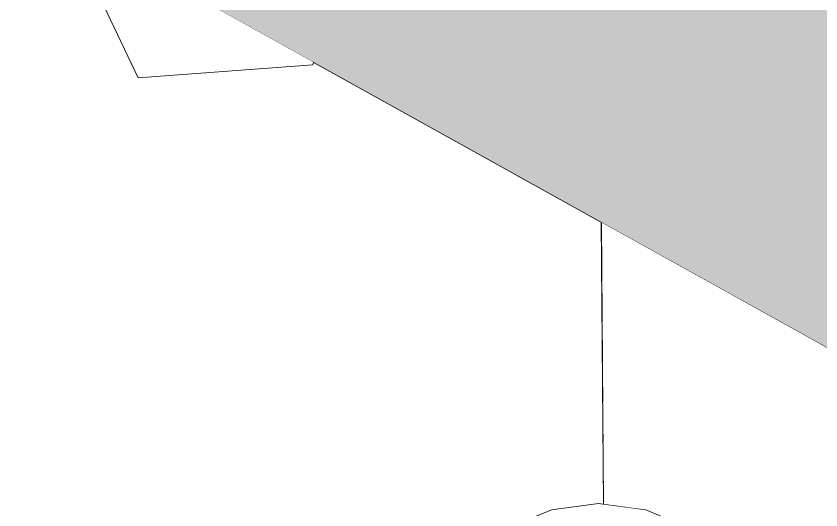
# Model space of a CAD drawing. Header units: millimetres. Extents: x -9413 to 8527, y -300 to 11224.
# Drawn here: x 3994.2 to 4391.1, y 276.9 to 520.2 of the extents above; entities that cross this region are included whole.
import ezdxf

# ---------------------------------------------------------------- set-up
doc = ezdxf.new("R2010")
doc.units = ezdxf.units.MM
doc.header["$MEASUREMENT"] = 0
doc.linetypes.add('Wipeout_Contour', pattern=[1000, 0, -1000])
doc.layers.add('Interior - Furniture', color=7, linetype='Continuous')
doc.layers.add('Structural - Combined', color=7, linetype='Continuous')
doc.layers.add('Interior - Furniture _Pen_No__4', color=7, linetype='Continuous', lineweight=20, true_color=0x029e21)
doc.layers.add('Structural - Combined_Pen_No__160', color=7, linetype='Continuous', lineweight=20, true_color=0xb4a35c)
doc.layers.add('Structural - Combined_Pen_No__141', color=7, linetype='Continuous', lineweight=20)

# ---------------------------------------------------------------- blocks, each defined once
blk = doc.blocks.new('Section Elem_23_6')
at = {"layer": 'Structural - Combined_Pen_No__160', "linetype": 'Continuous', "lineweight": 0, "true_color": 0x5a512e}
blk.add_hatch(color=59, dxfattribs=at).paths.add_polyline_path([(5036.3, 0), (5531.38, 0), (5531.38, 150), (5171.38, 150), (5171.38, 350), (4811.38, 350), (4811.38, 550), (4451.38, 550), (4451.38, 750), (4091.38, 750), (4091.38, 950), (3761.38, 950), (3761.38, 708.29)])
at = {"layer": 'Structural - Combined_Pen_No__141', "linetype": 'Continuous'}
blk.add_line((3761.38, 708.29), (5036.3, 0), dxfattribs=at)
blk = doc.blocks.new('Section Elem_41_6')
at = {"color": 254, "linetype": 'Wipeout_Contour', "lineweight": 0, "ltscale": 16482.017888}
blk.add_wipeout([(4018.08, 565.68), (4054.44, 489.84), (4140.57, 496.26), (4140.81, 497.5)], dxfattribs=at).dxf.layer = 'Interior - Furniture'
at = {"layer": 'Interior - Furniture _Pen_No__4', "linetype": 'Continuous'}
for p, q in [((4018.08, 565.68), (4054.44, 489.84)), ((4054.44, 489.84), (4140.57, 496.26)), ((4140.57, 496.26), (4140.81, 497.5))]:
    blk.add_line(p, q, dxfattribs=at)
blk = doc.blocks.new('Section Elem_45_6')
at = {"color": 254, "linetype": 'Wipeout_Contour', "lineweight": 0, "ltscale": 17192.892624}
blk.add_wipeout([(4282.99, 418.51), (4282.79, 418.62), (4283.95, 279.67), (4284.14, 279.65)], dxfattribs=at).dxf.layer = 'Interior - Furniture'
at = {"color": 254, "linetype": 'Wipeout_Contour', "lineweight": 0, "ltscale": 74585.702544}
blk.add_wipeout([(4767.83, 149.15), (4294.99, 411.84), (4295.05, 278.21), (4304.76, 276.93), (4326.46, 267.94), (4345.1, 253.64), (4359.41, 235), (4368.4, 213.29), (4371.46, 190), (4368.4, 166.71), (4359.41, 145), (4345.1, 126.36), (4326.46, 112.06), (4304.76, 103.07), (4295.12, 101.8), (4295.12, 100), (4767.81, 100)], dxfattribs=at).dxf.layer = 'Interior - Furniture'
at = {"color": 254, "linetype": 'Wipeout_Contour', "lineweight": 0, "ltscale": 17225.605885}
blk.add_wipeout([(4292.99, 412.95), (4290.61, 414.27), (4291.05, 278.74), (4293.21, 278.45)], dxfattribs=at).dxf.layer = 'Interior - Furniture'
at = {"color": 254, "linetype": 'Wipeout_Contour', "lineweight": 0, "ltscale": 17217.178177}
blk.add_wipeout([(4290.61, 414.27), (4288.41, 415.49), (4289.05, 279), (4291.05, 278.74)], dxfattribs=at).dxf.layer = 'Interior - Furniture'
at = {"color": 254, "linetype": 'Wipeout_Contour', "lineweight": 0, "ltscale": 17209.587957}
blk.add_wipeout([(4286.48, 416.57), (4287.3, 279.23), (4289.05, 279), (4288.41, 415.49)], dxfattribs=at).dxf.layer = 'Interior - Furniture'
blk = doc.blocks.new('Section Elem_46_6')
at = {"color": 254, "linetype": 'Wipeout_Contour', "lineweight": 0, "ltscale": 17203.130253}
blk.add_wipeout([(4284.89, 417.45), (4285.86, 279.42), (4287.3, 279.23), (4286.48, 416.57)], dxfattribs=at).dxf.layer = 'Interior - Furniture'
at = {"color": 254, "linetype": 'Wipeout_Contour', "lineweight": 0, "ltscale": 17233.694781}
blk.add_wipeout([(4294.99, 411.84), (4292.99, 412.95), (4293.21, 278.45), (4295.05, 278.21)], dxfattribs=at).dxf.layer = 'Interior - Furniture'
at = {"color": 254, "linetype": 'Wipeout_Contour', "lineweight": 0, "ltscale": 17198.057126}
blk.add_wipeout([(4283.71, 418.1), (4284.79, 279.56), (4285.86, 279.42), (4284.89, 417.45)], dxfattribs=at).dxf.layer = 'Interior - Furniture'
at = {"color": 254, "linetype": 'Wipeout_Contour', "lineweight": 0, "ltscale": 17194.56808}
blk.add_wipeout([(4283.71, 418.1), (4282.99, 418.51), (4284.14, 279.65), (4284.79, 279.56)], dxfattribs=at).dxf.layer = 'Interior - Furniture'
at = {"color": 254, "linetype": 'Wipeout_Contour', "lineweight": 0, "ltscale": 17115.918287}
blk.add_wipeout([(4258.17, 276.93), (4258.96, 273.97), (4281.46, 276.93), (4281.46, 280)], dxfattribs=at).dxf.layer = 'Interior - Furniture'
at = {"layer": 'Interior - Furniture _Pen_No__4', "linetype": 'Continuous'}
blk.add_line((4236.46, 267.94), (4258.17, 276.93), dxfattribs=at)
at = {"color": 254, "linetype": 'Wipeout_Contour', "lineweight": 0, "ltscale": 17207.384709}
blk.add_wipeout([(4281.46, 280), (4281.46, 276.93), (4303.96, 273.97), (4304.76, 276.93)], dxfattribs=at).dxf.layer = 'Interior - Furniture'
at = {"layer": 'Interior - Furniture _Pen_No__4', "linetype": 'Continuous'}
for p, q in [((4283.95, 279.67), (4282.79, 418.62)), ((4258.17, 276.93), (4281.46, 280)), ((4281.46, 280), (4304.76, 276.93)), ((4304.76, 276.93), (4326.46, 267.94))]:
    blk.add_line(p, q, dxfattribs=at)

msp = doc.modelspace()

# ---------------------------------------------------------------- block references
at = {"layer": 'Structural - Combined'}
msp.add_blockref('Section Elem_23_6', (0, 0), dxfattribs=at)

# ---------------------------------------------------------------- next in the draw order: block references
at = {"layer": 'Interior - Furniture'}
msp.add_blockref('Section Elem_41_6', (0, 0), dxfattribs=at)

# ---------------------------------------------------------------- next in the draw order: block references
msp.add_blockref('Section Elem_45_6', (0, 0), dxfattribs=at)

# ---------------------------------------------------------------- next in the draw order: block references
msp.add_blockref('Section Elem_46_6', (0, 0), dxfattribs=at)

doc.saveas('drawing.dxf')
